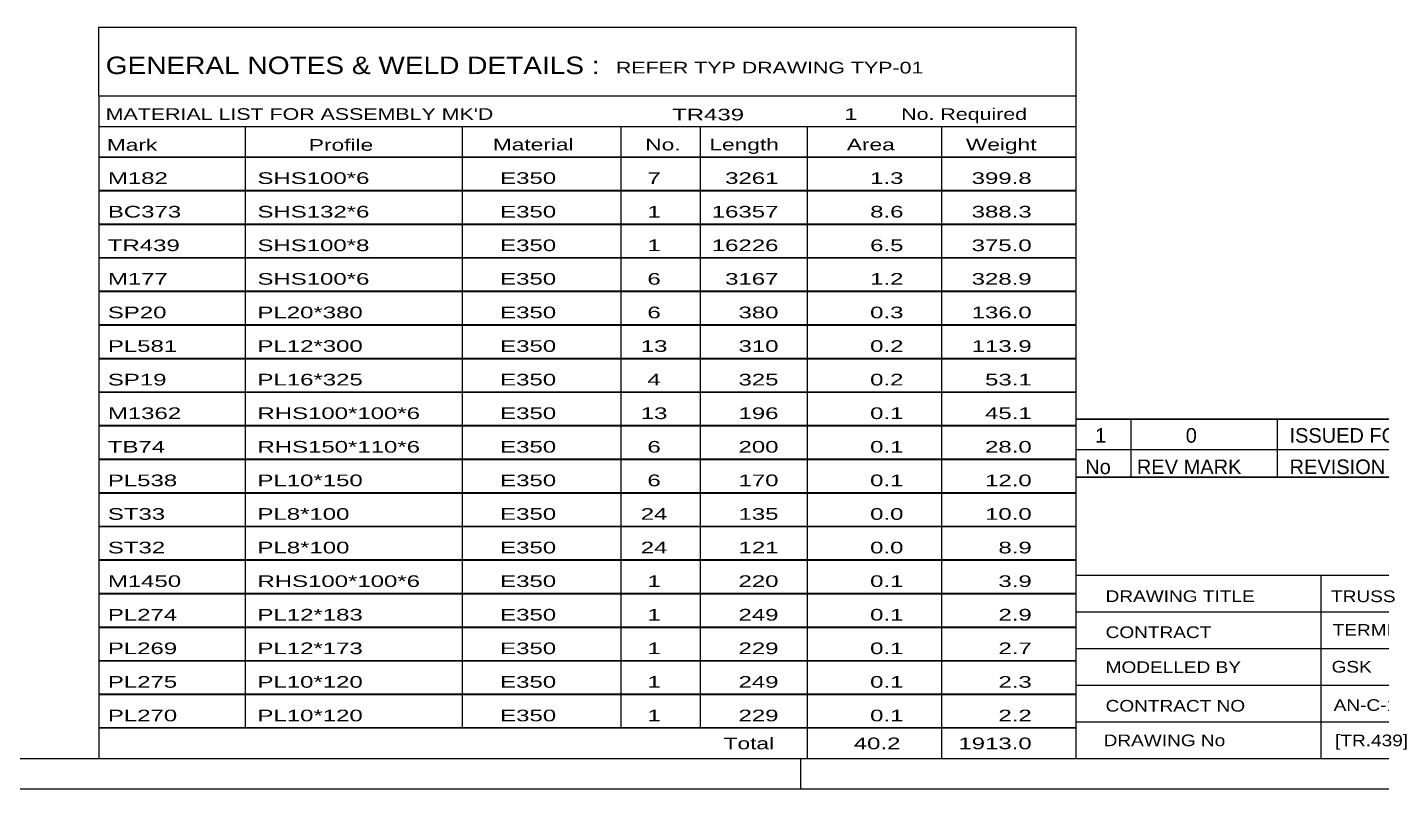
# Model space of a CAD drawing. Header units: millimetres. Extents: x -78 to 763, y -436 to 158.
# Drawn here: x 426.7 to 648.6, y -435.8 to -311 of the extents above; entities that cross this region are included whole.
import ezdxf

# ---------------------------------------------------------------- set-up
doc = ezdxf.new("R2010")
doc.units = ezdxf.units.MM
doc.styles.add('Arial Narrow', font='ARIALN.TTF', dxfattribs={"height": 0.2})

# ---------------------------------------------------------------- blocks, each defined once
blk = doc.blocks.new('Unknown-814184979-12965')
at = {"color": 7, "linetype": 'Continuous'}
for p, q in [((598.43, -384.73), (598.43, -430.79)), ((598.43, -384.73), (758.43, -384.73)), ((758.43, -384.79), (758.43, -430.79)), ((598.43, -400.79), (758.43, -400.79)), ((638.57, -400.79), (638.57, -430.79)), ((598.43, -406.79), (758.43, -406.79)), ((740.43, -430.73), (740.43, -406.73)), ((598.43, -412.79), (758.43, -412.79)), ((682.57, -412.79), (682.57, -430.79)), ((598.43, -418.79), (758.43, -418.79)), ((598.43, -424.79), (740.43, -424.79)), ((598.43, -430.79), (758.43, -430.79))]:
    blk.add_line(p, q, dxfattribs=at)
at = {"color": 7, "style": 'Arial Narrow'}
for s, height, width, p in [('DRAWING TITLE', 1.9089, 1.425378, (603.31, -405.18)), ('TRUSS', 1.909, 1.425378, (640.23, -405.2)), ('CONTRACT', 1.909, 1.425378, (603.31, -411.08)), ('TERMINAL BUILDING', 1.9089, 1.425378, (640.49, -410.71)), ('GSK', 1.909, 1.425378, (640.31, -416.74)), ('MODELLED BY', 1.9089, 1.425378, (603.31, -416.8)), ('ISSUED', 1.909, 1.425378, (683.37, -417.14)), ('03.05.2026', 1.909, 1.425378, (700.12, -417.27)), ('CONTRACT NO', 1.9089, 1.425378, (603.31, -423.13)), ('AN-C-1376', 1.909, 1.425378, (640.65, -423.01)), ('SCALE', 1.909, 1.425378, (683.37, -423.14)), ('A1', 6.204, 1.25, (744.67, -428.59)), ('DRAWING No', 1.909, 1.425378, (602.99, -428.79)), ('[TR.439]', 1.909, 1.425378, (640.89, -428.8)), ('REVISION No.', 1.9089, 1.425378, (683.37, -430.02)), ('1', 3.34, 1.5, (720.34, -430.11))]:
    blk.add_text(s, height=height, dxfattribs=dict(at, width=width)).set_placement(p)
at = {"color": 7, "linetype": 'Continuous', "style": 'Arial Narrow'}
for s, height, width, p in [('PH #', 2.1, 1.42538, (745.83, -411.23)), ('108', 2.1, 1.42538, (746.62, -417.13)), ('NTS', 1.909, 1.425378, (700.43, -422.73))]:
    blk.add_text(s, height=height, dxfattribs=dict(at, width=width)).set_placement(p)
blk = doc.blocks.new('Unknown-814184979-1135')
at = {"color": 5, "linetype": 'Continuous'}
for p, q in [((-72.57, -430.79), (758.43, -430.79)), ((553.43, -435.79), (553.43, -430.79)), ((-77.57, -435.79), (763.43, -435.79))]:
    blk.add_line(p, q, dxfattribs=at)
blk = doc.blocks.new('Unknown-814184979-12966')
at = {"color": 7, "linetype": 'Continuous'}
for p, q in [((438.43, -311.04), (598.43, -311.04)), ((438.43, -322.29), (438.43, -311.04)), ((598.43, -311.04), (598.43, -322.29)), ((438.43, -322.29), (598.43, -322.29)), ((438.43, -322.29), (438.43, -327.29)), ((598.43, -322.29), (598.43, -327.29)), ((438.43, -327.29), (598.43, -327.29)), ((438.43, -327.29), (438.43, -332.29)), ((462.43, -327.29), (462.43, -332.29)), ((497.93, -327.29), (497.93, -332.29)), ((523.93, -327.29), (523.93, -332.29)), ((536.93, -327.29), (536.93, -332.29)), ((554.43, -327.29), (554.43, -332.29)), ((576.43, -327.29), (576.43, -332.29)), ((598.43, -327.29), (598.43, -332.29)), ((438.43, -332.29), (598.43, -332.29)), ((438.43, -332.34), (438.43, -337.74)), ((438.43, -332.34), (598.43, -332.34)), ((462.43, -332.29), (462.43, -337.79)), ((497.93, -332.29), (497.93, -337.79)), ((523.93, -332.29), (523.93, -337.79)), ((536.93, -332.29), (536.93, -337.79)), ((554.43, -332.29), (554.43, -337.79)), ((576.43, -332.29), (576.43, -337.79)), ((598.43, -332.34), (598.43, -337.74)), ((438.43, -337.74), (598.43, -337.74)), ((438.43, -337.84), (438.43, -343.24)), ((438.43, -337.84), (598.43, -337.84)), ((462.43, -337.79), (462.43, -343.29)), ((497.93, -337.79), (497.93, -343.29)), ((523.93, -337.79), (523.93, -343.29)), ((536.93, -337.79), (536.93, -343.29)), ((554.43, -337.79), (554.43, -343.29)), ((576.43, -337.79), (576.43, -343.29)), ((598.43, -337.84), (598.43, -343.24)), ((438.43, -343.24), (598.43, -343.24)), ((438.43, -343.34), (438.43, -348.74)), ((438.43, -343.34), (598.43, -343.34)), ((462.43, -343.29), (462.43, -348.79)), ((497.93, -343.29), (497.93, -348.79)), ((523.93, -343.29), (523.93, -348.79)), ((536.93, -343.29), (536.93, -348.79)), ((554.43, -343.29), (554.43, -348.79)), ((576.43, -343.29), (576.43, -348.79)), ((598.43, -343.34), (598.43, -348.74)), ((438.43, -348.74), (598.43, -348.74)), ((438.43, -348.84), (438.43, -354.24)), ((438.43, -348.84), (598.43, -348.84)), ((462.43, -348.79), (462.43, -354.29)), ((497.93, -348.79), (497.93, -354.29)), ((523.93, -348.79), (523.93, -354.29)), ((536.93, -348.79), (536.93, -354.29)), ((554.43, -348.79), (554.43, -354.29)), ((576.43, -348.79), (576.43, -354.29)), ((598.43, -348.84), (598.43, -354.24)), ((438.43, -354.24), (598.43, -354.24)), ((438.43, -354.34), (438.43, -359.74)), ((438.43, -354.34), (598.43, -354.34)), ((462.43, -354.29), (462.43, -359.79)), ((497.93, -354.29), (497.93, -359.79)), ((523.93, -354.29), (523.93, -359.79)), ((536.93, -354.29), (536.93, -359.79)), ((554.43, -354.29), (554.43, -359.79)), ((576.43, -354.29), (576.43, -359.79)), ((598.43, -354.34), (598.43, -359.74)), ((438.43, -359.74), (598.43, -359.74)), ((438.43, -359.84), (438.43, -365.24)), ((438.43, -359.84), (598.43, -359.84)), ((462.43, -359.79), (462.43, -365.29)), ((497.93, -359.79), (497.93, -365.29)), ((523.93, -359.79), (523.93, -365.29)), ((536.93, -359.79), (536.93, -365.29)), ((554.43, -359.79), (554.43, -365.29)), ((576.43, -359.79), (576.43, -365.29)), ((598.43, -359.84), (598.43, -365.24)), ((438.43, -365.24), (598.43, -365.24)), ((438.43, -365.34), (438.43, -370.74)), ((438.43, -365.34), (598.43, -365.34)), ((462.43, -365.29), (462.43, -370.79)), ((497.93, -365.29), (497.93, -370.79)), ((523.93, -365.29), (523.93, -370.79)), ((536.93, -365.29), (536.93, -370.79)), ((554.43, -365.29), (554.43, -370.79)), ((576.43, -365.29), (576.43, -370.79)), ((598.43, -365.34), (598.43, -370.74)), ((438.43, -370.74), (598.43, -370.74)), ((438.43, -370.84), (438.43, -376.24)), ((438.43, -370.84), (598.43, -370.84)), ((462.43, -370.79), (462.43, -376.29)), ((497.93, -370.79), (497.93, -376.29)), ((523.93, -370.79), (523.93, -376.29)), ((536.93, -370.79), (536.93, -376.29)), ((554.43, -370.79), (554.43, -376.29)), ((576.43, -370.79), (576.43, -376.29)), ((598.43, -370.84), (598.43, -376.24)), ((438.43, -376.24), (598.43, -376.24)), ((438.43, -376.34), (438.43, -381.74)), ((438.43, -376.34), (598.43, -376.34)), ((462.43, -376.29), (462.43, -381.79)), ((497.93, -376.29), (497.93, -381.79)), ((523.93, -376.29), (523.93, -381.79)), ((536.93, -376.29), (536.93, -381.79)), ((554.43, -376.29), (554.43, -381.79)), ((576.43, -376.29), (576.43, -381.79)), ((598.43, -376.34), (598.43, -381.74)), ((438.43, -381.74), (598.43, -381.74)), ((438.43, -381.84), (438.43, -387.24)), ((438.43, -381.84), (598.43, -381.84)), ((462.43, -381.79), (462.43, -387.29)), ((497.93, -381.79), (497.93, -387.29)), ((523.93, -381.79), (523.93, -387.29)), ((536.93, -381.79), (536.93, -387.29)), ((554.43, -381.79), (554.43, -387.29)), ((576.43, -381.79), (576.43, -387.29)), ((598.43, -381.84), (598.43, -387.24)), ((438.43, -387.24), (598.43, -387.24)), ((438.43, -387.34), (438.43, -392.74)), ((438.43, -387.34), (598.43, -387.34)), ((462.43, -387.29), (462.43, -392.79)), ((497.93, -387.29), (497.93, -392.79)), ((523.93, -387.29), (523.93, -392.79)), ((536.93, -387.29), (536.93, -392.79)), ((554.43, -387.29), (554.43, -392.79)), ((576.43, -387.29), (576.43, -392.79)), ((598.43, -387.34), (598.43, -392.74)), ((438.43, -392.74), (598.43, -392.74)), ((438.43, -392.84), (438.43, -398.24)), ((438.43, -392.84), (598.43, -392.84)), ((462.43, -392.79), (462.43, -398.29)), ((497.93, -392.79), (497.93, -398.29)), ((523.93, -392.79), (523.93, -398.29)), ((536.93, -392.79), (536.93, -398.29)), ((554.43, -392.79), (554.43, -398.29)), ((576.43, -392.79), (576.43, -398.29)), ((598.43, -392.84), (598.43, -398.24)), ((438.43, -398.24), (598.43, -398.24)), ((438.43, -398.34), (438.43, -403.74)), ((438.43, -398.34), (598.43, -398.34)), ((462.43, -398.29), (462.43, -403.79)), ((497.93, -398.29), (497.93, -403.79)), ((523.93, -398.29), (523.93, -403.79)), ((536.93, -398.29), (536.93, -403.79)), ((554.43, -398.29), (554.43, -403.79)), ((576.43, -398.29), (576.43, -403.79)), ((598.43, -398.34), (598.43, -403.74)), ((438.43, -403.74), (598.43, -403.74)), ((438.43, -403.84), (438.43, -409.24)), ((438.43, -403.84), (598.43, -403.84)), ((462.43, -403.79), (462.43, -409.29)), ((497.93, -403.79), (497.93, -409.29)), ((523.93, -403.79), (523.93, -409.29)), ((536.93, -403.79), (536.93, -409.29)), ((554.43, -403.79), (554.43, -409.29)), ((576.43, -403.79), (576.43, -409.29)), ((598.43, -403.84), (598.43, -409.24)), ((438.43, -409.24), (598.43, -409.24)), ((438.43, -409.34), (438.43, -414.74)), ((438.43, -409.34), (598.43, -409.34)), ((462.43, -409.29), (462.43, -414.79)), ((497.93, -409.29), (497.93, -414.79)), ((523.93, -409.29), (523.93, -414.79)), ((536.93, -409.29), (536.93, -414.79)), ((554.43, -409.29), (554.43, -414.79)), ((576.43, -409.29), (576.43, -414.79)), ((598.43, -409.34), (598.43, -414.74)), ((438.43, -414.74), (598.43, -414.74)), ((438.43, -414.84), (438.43, -420.24)), ((438.43, -414.84), (598.43, -414.84)), ((462.43, -414.79), (462.43, -420.29)), ((497.93, -414.79), (497.93, -420.29)), ((523.93, -414.79), (523.93, -420.29)), ((536.93, -414.79), (536.93, -420.29)), ((554.43, -414.79), (554.43, -420.29)), ((576.43, -414.79), (576.43, -420.29)), ((598.43, -414.84), (598.43, -420.24)), ((438.43, -420.24), (598.43, -420.24)), ((438.43, -420.34), (438.43, -425.74)), ((438.43, -420.34), (598.43, -420.34)), ((462.43, -420.29), (462.43, -425.79)), ((497.93, -420.29), (497.93, -425.79)), ((523.93, -420.29), (523.93, -425.79)), ((536.93, -420.29), (536.93, -425.79)), ((554.43, -420.29), (554.43, -425.79)), ((576.43, -420.29), (576.43, -425.79)), ((598.43, -420.34), (598.43, -425.74)), ((438.43, -425.74), (598.43, -425.74)), ((438.43, -425.79), (598.43, -425.79)), ((438.43, -425.79), (438.43, -430.79)), ((554.43, -425.79), (554.43, -430.79)), ((576.43, -425.79), (576.43, -430.79)), ((598.43, -425.79), (598.43, -430.79)), ((438.43, -430.79), (598.43, -430.79))]:
    blk.add_line(p, q, dxfattribs=at)
at = {"color": 7, "style": 'Arial Narrow'}
for s, height, width, p in [('GENERAL NOTES & WELD DETAILS :', 2.8633, 1.4, (439.58, -318.73)), ('REFER TYP DRAWING TYP-01', 1.9089, 1.6, (523.13, -318.63)), ("MATERIAL LIST FOR ASSEMBLY MK'D", 1.9089, 1.6, (439.58, -326.23)), ('TR439', 1.909, 1.794707, (532.33, -326.31)), ('1', 1.91, 1.794707, (560.51, -326.23)), ('No. Required', 1.9089, 1.6, (569.84, -326.23)), ('Mark', 1.909, 1.7, (439.76, -331.29)), ('Profile', 1.909, 1.7, (472.84, -331.29)), ('Material', 1.909, 1.7, (502.97, -331.23)), ('No.', 1.909, 1.7, (527.93, -331.23)), ('Length', 1.909, 1.7, (538.43, -331.23)), ('Area', 1.909, 1.7, (560.93, -331.23)), ('Weight', 1.909, 1.7, (580.43, -331.23))]:
    blk.add_text(s, height=height, dxfattribs=dict(at, width=width)).set_placement(p)
at = {"color": 7, "linetype": 'Continuous', "style": 'Arial Narrow'}
for s, height, width, p in [('M182', 1.909, 1.794707, (439.93, -336.72)), ('SHS100*6', 1.909, 1.794707, (464.43, -336.72)), ('E350', 1.909, 1.794707, (504.17, -336.72)), ('7', 1.91, 1.794707, (528.28, -336.72)), ('3261', 1.909, 1.794707, (541.01, -336.72)), ('1.3', 1.909, 1.794707, (564.75, -336.72)), ('399.8', 1.909, 1.794707, (581.38, -336.72)), ('BC373', 1.909, 1.794707, (439.93, -342.22)), ('SHS132*6', 1.909, 1.794707, (464.43, -342.22)), ('E350', 1.909, 1.794707, (504.17, -342.22)), ('1', 1.91, 1.794707, (528.28, -342.22)), ('16357', 1.909, 1.794707, (538.82, -342.22)), ('8.6', 1.909, 1.794707, (564.75, -342.22)), ('388.3', 1.909, 1.794707, (581.38, -342.22)), ('TR439', 1.909, 1.794707, (439.93, -347.72)), ('SHS100*8', 1.909, 1.794707, (464.43, -347.72)), ('E350', 1.909, 1.794707, (504.17, -347.72)), ('1', 1.91, 1.794707, (528.28, -347.72)), ('16226', 1.909, 1.794707, (538.82, -347.72)), ('6.5', 1.909, 1.794707, (564.75, -347.72)), ('375.0', 1.909, 1.794707, (581.38, -347.72)), ('M177', 1.909, 1.794707, (439.93, -353.22)), ('SHS100*6', 1.909, 1.794707, (464.43, -353.22)), ('E350', 1.909, 1.794707, (504.17, -353.22)), ('6', 1.91, 1.794707, (528.28, -353.22)), ('3167', 1.909, 1.794707, (541.01, -353.22)), ('1.2', 1.909, 1.794707, (564.75, -353.22)), ('328.9', 1.909, 1.794707, (581.38, -353.22)), ('SP20', 1.909, 1.794707, (439.93, -358.72)), ('PL20*380', 1.909, 1.794707, (464.43, -358.72)), ('E350', 1.909, 1.794707, (504.17, -358.72)), ('6', 1.91, 1.794707, (528.28, -358.72)), ('380', 1.909, 1.794707, (543.2, -358.72)), ('0.3', 1.909, 1.794707, (564.75, -358.72)), ('136.0', 1.909, 1.794707, (581.38, -358.72)), ('PL581', 1.909, 1.794707, (439.93, -364.22)), ('PL12*300', 1.909, 1.794707, (464.43, -364.22)), ('E350', 1.909, 1.794707, (504.17, -364.22)), ('13', 1.909, 1.794707, (527.19, -364.22)), ('310', 1.909, 1.794707, (543.2, -364.22)), ('0.2', 1.909, 1.794707, (564.75, -364.22)), ('113.9', 1.909, 1.794707, (581.38, -364.22)), ('SP19', 1.909, 1.794707, (439.93, -369.72)), ('PL16*325', 1.909, 1.794707, (464.43, -369.72)), ('E350', 1.909, 1.794707, (504.17, -369.72)), ('4', 1.91, 1.794707, (528.28, -369.72)), ('325', 1.909, 1.794707, (543.2, -369.72)), ('0.2', 1.909, 1.794707, (564.75, -369.72)), ('53.1', 1.909, 1.794707, (583.57, -369.72)), ('M1362', 1.909, 1.794707, (439.93, -375.22)), ('RHS100*100*6', 1.9089, 1.794707, (464.43, -375.22)), ('E350', 1.909, 1.794707, (504.17, -375.22)), ('13', 1.909, 1.794707, (527.19, -375.22)), ('196', 1.909, 1.794707, (543.2, -375.22)), ('0.1', 1.909, 1.794707, (564.75, -375.22)), ('45.1', 1.909, 1.794707, (583.57, -375.22)), ('TB74', 1.909, 1.794707, (439.93, -380.72)), ('RHS150*110*6', 1.9089, 1.794707, (464.43, -380.72)), ('E350', 1.909, 1.794707, (504.17, -380.72)), ('6', 1.91, 1.794707, (528.28, -380.72)), ('200', 1.909, 1.794707, (543.2, -380.72)), ('0.1', 1.909, 1.794707, (564.75, -380.72)), ('28.0', 1.909, 1.794707, (583.57, -380.72)), ('PL538', 1.909, 1.794707, (439.93, -386.22)), ('PL10*150', 1.909, 1.794707, (464.43, -386.22)), ('E350', 1.909, 1.794707, (504.17, -386.22)), ('6', 1.91, 1.794707, (528.28, -386.22)), ('170', 1.909, 1.794707, (543.2, -386.22)), ('0.1', 1.909, 1.794707, (564.75, -386.22)), ('12.0', 1.909, 1.794707, (583.57, -386.22)), ('ST33', 1.909, 1.794707, (439.93, -391.72)), ('PL8*100', 1.909, 1.794707, (464.43, -391.72)), ('E350', 1.909, 1.794707, (504.17, -391.72)), ('24', 1.909, 1.794707, (527.19, -391.72)), ('135', 1.909, 1.794707, (543.2, -391.72)), ('0.0', 1.909, 1.794707, (564.75, -391.72)), ('10.0', 1.909, 1.794707, (583.57, -391.72)), ('ST32', 1.909, 1.794707, (439.93, -397.22)), ('PL8*100', 1.909, 1.794707, (464.43, -397.22)), ('E350', 1.909, 1.794707, (504.17, -397.22)), ('24', 1.909, 1.794707, (527.19, -397.22)), ('121', 1.909, 1.794707, (543.2, -397.22)), ('0.0', 1.909, 1.794707, (564.75, -397.22)), ('8.9', 1.909, 1.794707, (585.76, -397.22)), ('M1450', 1.909, 1.794707, (439.93, -402.72)), ('RHS100*100*6', 1.9089, 1.794707, (464.43, -402.72)), ('E350', 1.909, 1.794707, (504.17, -402.72)), ('1', 1.91, 1.794707, (528.28, -402.72)), ('220', 1.909, 1.794707, (543.2, -402.72)), ('0.1', 1.909, 1.794707, (564.75, -402.72)), ('3.9', 1.909, 1.794707, (585.76, -402.72)), ('PL274', 1.909, 1.794707, (439.93, -408.22)), ('PL12*183', 1.909, 1.794707, (464.43, -408.22)), ('E350', 1.909, 1.794707, (504.17, -408.22)), ('1', 1.91, 1.794707, (528.28, -408.22)), ('249', 1.909, 1.794707, (543.2, -408.22)), ('0.1', 1.909, 1.794707, (564.75, -408.22)), ('2.9', 1.909, 1.794707, (585.76, -408.22)), ('PL269', 1.909, 1.794707, (439.93, -413.72)), ('PL12*173', 1.909, 1.794707, (464.43, -413.72)), ('E350', 1.909, 1.794707, (504.17, -413.72)), ('1', 1.91, 1.794707, (528.28, -413.72)), ('229', 1.909, 1.794707, (543.2, -413.72)), ('0.1', 1.909, 1.794707, (564.75, -413.72)), ('2.7', 1.909, 1.794707, (585.76, -413.72)), ('PL275', 1.909, 1.794707, (439.93, -419.22)), ('PL10*120', 1.909, 1.794707, (464.43, -419.22)), ('E350', 1.909, 1.794707, (504.17, -419.22)), ('1', 1.91, 1.794707, (528.28, -419.22)), ('249', 1.909, 1.794707, (543.2, -419.22)), ('0.1', 1.909, 1.794707, (564.75, -419.22)), ('2.3', 1.909, 1.794707, (585.76, -419.22)), ('PL270', 1.909, 1.794707, (439.93, -424.72)), ('PL10*120', 1.909, 1.794707, (464.43, -424.72)), ('E350', 1.909, 1.794707, (504.17, -424.72)), ('1', 1.91, 1.794707, (528.28, -424.72)), ('229', 1.909, 1.794707, (543.2, -424.72)), ('0.1', 1.909, 1.794707, (564.75, -424.72)), ('2.2', 1.909, 1.794707, (585.76, -424.72)), ('Total', 1.909, 1.7, (540.76, -429.29)), ('40.2', 1.909, 1.794707, (562.07, -429.29)), ('1913.0', 1.909, 1.794707, (579.2, -429.29))]:
    blk.add_text(s, height=height, dxfattribs=dict(at, width=width)).set_placement(p)
blk = doc.blocks.new('Unknown-814184979-12968')
at = {"color": 7, "linetype": 'Continuous'}
for p, q in [((598.43, -375.23), (758.43, -375.23)), ((758.43, -375.23), (598.43, -375.23)), ((598.43, -375.23), (598.43, -380.23)), ((607.43, -375.23), (607.43, -380.23)), ((631.43, -375.23), (631.43, -380.23)), ((728.43, -375.23), (728.43, -380.23)), ((758.43, -375.23), (758.43, -380.23)), ((598.43, -380.23), (758.43, -380.23)), ((598.43, -380.23), (598.43, -384.73)), ((598.43, -380.23), (758.43, -380.23)), ((607.43, -380.23), (607.43, -384.73)), ((631.43, -380.23), (631.43, -384.73)), ((728.43, -380.23), (728.43, -384.73)), ((758.43, -380.23), (758.43, -384.73)), ((758.43, -384.73), (598.43, -384.73))]:
    blk.add_line(p, q, dxfattribs=at)
at = {"color": 7, "linetype": 'Continuous', "style": 'Arial Narrow'}
for s, height, width, p in [('1', 2.39, 1.196471, (601.59, -379.09)), ('0', 2.39, 1.196471, (616.43, -379.09)), ('ISSUED FOR CONSTRUCTION', 2.3861, 1.196471, (633.43, -379.09)), ('03.05.2026', 2.386, 1.196471, (734.43, -379.09)), ('No', 2.386, 1.2, (599.97, -384.23)), ('REV MARK', 2.386, 1.2, (608.43, -384.23)), ('REVISION DESCRIPTION', 2.3861, 1.2, (633.43, -384.23)), ('REV. DATE', 2.386, 1.2, (733.71, -384.23))]:
    blk.add_text(s, height=height, dxfattribs=dict(at, width=width)).set_placement(p)

msp = doc.modelspace()

# ---------------------------------------------------------------- block references
for name in ['Unknown-814184979-1135', 'Unknown-814184979-12966', 'Unknown-814184979-12968', 'Unknown-814184979-12965']:
    msp.add_blockref(name, (0, 0))

doc.saveas('drawing.dxf')
